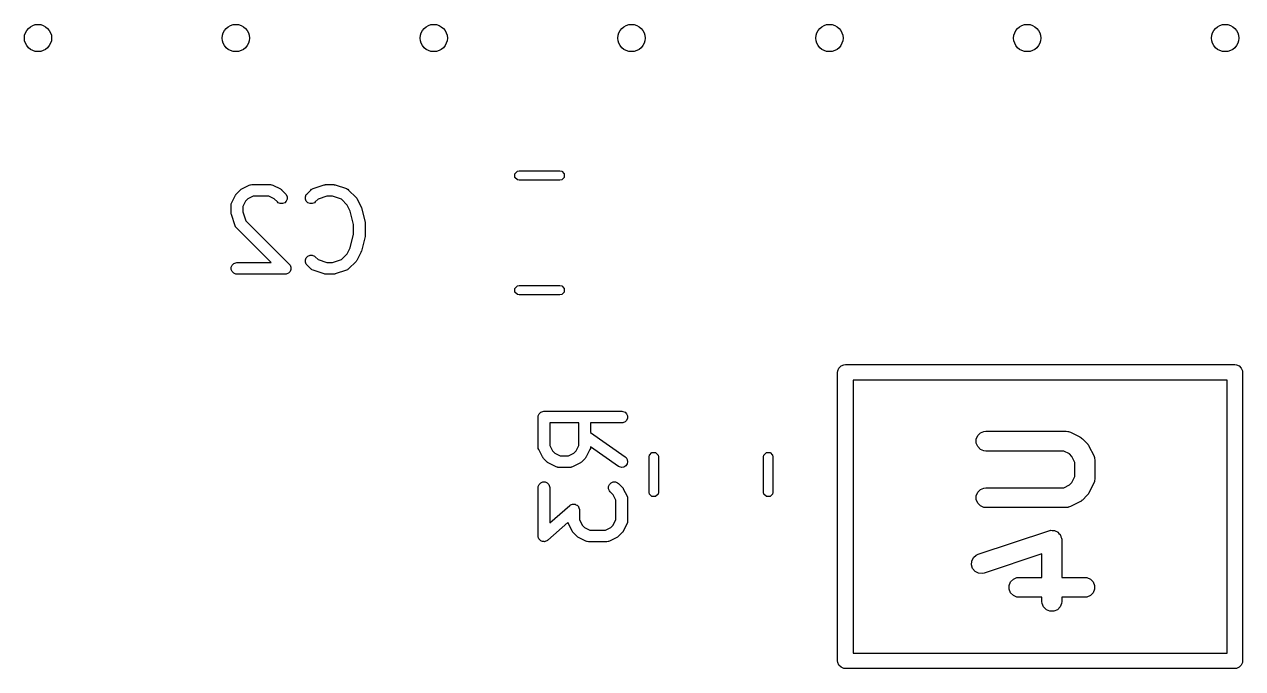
# Model space of a CAD drawing. Extents: x -0.08 to 2.06, y -0.11 to 2.56.
# Drawn here: x 0.043 to 0.658, y 1.701 to 2.027 of the extents above; entities that cross this region are included whole.
import ezdxf

# ---------------------------------------------------------------- set-up
doc = ezdxf.new("R2010")
doc.units = 0
doc.header["$MEASUREMENT"] = 0
doc.layers.add('BLACK', color=7, linetype='CONTINUOUS')

msp = doc.modelspace()

# ---------------------------------------------------------------- linework, layer by layer
at = {"layer": 'BLACK', "linetype": 'CONTINUOUS'}
for p, q in [((0.29068, 1.9511), (0.29196, 1.95238)), ((0.29196, 1.95238), (0.29286, 1.95256)), ((0.29286, 1.95256), (0.31344, 1.95256)), ((0.31344, 1.95256), (0.31434, 1.95238)), ((0.31434, 1.95238), (0.31562, 1.9511)), ((0.29068, 1.94929), (0.29068, 1.9511)), ((0.29196, 1.94801), (0.29068, 1.94929)), ((0.29286, 1.94783), (0.29196, 1.94801)), ((0.31344, 1.94783), (0.29286, 1.94783)), ((0.31434, 1.94801), (0.31344, 1.94783)), ((0.31562, 1.94929), (0.31434, 1.94801)), ((0.31562, 1.9511), (0.31562, 1.94929)), ((0.14753, 1.93655), (0.1494, 1.94029)), ((0.1494, 1.94029), (0.14956, 1.94054)), ((0.14956, 1.94054), (0.14959, 1.94061)), ((0.14959, 1.94061), (0.14965, 1.9407)), ((0.14965, 1.9407), (0.14971, 1.94078)), ((0.14971, 1.94078), (0.14977, 1.94084)), ((0.14977, 1.94084), (0.14996, 1.94106)), ((0.14996, 1.94106), (0.15183, 1.94294)), ((0.15183, 1.94294), (0.15206, 1.94312)), ((0.15206, 1.94312), (0.15211, 1.94318)), ((0.15211, 1.94318), (0.1522, 1.94324)), ((0.1522, 1.94324), (0.15228, 1.9433)), ((0.15228, 1.9433), (0.15235, 1.94333)), ((0.15235, 1.94333), (0.1526, 1.94349)), ((0.1526, 1.94349), (0.15635, 1.94536)), ((0.15836, 1.93977), (0.15567, 1.93842)), ((0.15635, 1.94536), (0.15689, 1.94557)), ((0.15689, 1.94557), (0.15699, 1.94558)), ((0.15699, 1.94558), (0.15709, 1.94562)), ((0.15709, 1.94562), (0.15767, 1.94568)), ((0.15767, 1.94568), (0.16704, 1.94568)), ((0.16634, 1.93977), (0.15836, 1.93977)), ((0.16904, 1.93842), (0.16634, 1.93977)), ((0.16704, 1.94568), (0.16762, 1.94562)), ((0.16762, 1.94562), (0.16772, 1.94558)), ((0.16772, 1.94558), (0.16782, 1.94557)), ((0.16782, 1.94557), (0.16836, 1.94536)), ((0.16836, 1.94536), (0.17211, 1.94349)), ((0.17211, 1.94349), (0.17236, 1.94333)), ((0.17236, 1.94333), (0.17243, 1.9433)), ((0.17243, 1.9433), (0.17251, 1.94324)), ((0.17251, 1.94324), (0.1726, 1.94318)), ((0.1726, 1.94318), (0.17265, 1.94312)), ((0.17265, 1.94312), (0.17288, 1.94294)), ((0.17288, 1.94294), (0.17475, 1.94106)), ((0.17475, 1.94106), (0.17512, 1.94061)), ((0.17512, 1.94061), (0.17556, 1.93955)), ((0.18477, 1.93955), (0.18521, 1.94061)), ((0.18521, 1.94061), (0.18558, 1.94106)), ((0.18558, 1.94106), (0.18745, 1.94294)), ((0.18745, 1.94294), (0.1879, 1.9433)), ((0.1879, 1.9433), (0.188, 1.94334)), ((0.188, 1.94334), (0.18808, 1.94341)), ((0.18808, 1.94341), (0.18861, 1.94365)), ((0.18861, 1.94365), (0.19423, 1.94552)), ((0.19564, 1.93977), (0.19113, 1.93827)), ((0.19423, 1.94552), (0.19451, 1.94559)), ((0.19451, 1.94559), (0.19459, 1.94562)), ((0.19459, 1.94562), (0.19469, 1.94563)), ((0.19469, 1.94563), (0.19479, 1.94565)), ((0.19479, 1.94565), (0.19487, 1.94565)), ((0.19487, 1.94565), (0.19516, 1.94568)), ((0.19516, 1.94568), (0.19891, 1.94568)), ((0.19843, 1.93977), (0.19564, 1.93977)), ((0.20294, 1.93827), (0.19843, 1.93977)), ((0.19891, 1.94568), (0.1992, 1.94565)), ((0.1992, 1.94565), (0.19928, 1.94565)), ((0.19928, 1.94565), (0.19938, 1.94563)), ((0.19938, 1.94563), (0.19949, 1.94562)), ((0.19949, 1.94562), (0.19956, 1.94559)), ((0.19956, 1.94559), (0.19985, 1.94552)), ((0.19985, 1.94552), (0.20547, 1.94365)), ((0.20547, 1.94365), (0.206, 1.94341)), ((0.206, 1.94341), (0.20608, 1.94334)), ((0.20608, 1.94334), (0.20618, 1.9433)), ((0.20618, 1.9433), (0.20662, 1.94294)), ((0.20662, 1.94294), (0.21037, 1.93919)), ((0.14722, 1.93522), (0.14727, 1.9358)), ((0.14722, 1.93148), (0.14722, 1.93522)), ((0.14727, 1.9358), (0.14731, 1.9359)), ((0.14731, 1.9359), (0.14732, 1.936)), ((0.14732, 1.936), (0.14753, 1.93655)), ((0.15447, 1.93723), (0.15312, 1.93453)), ((0.15312, 1.93453), (0.15312, 1.93195)), ((0.15567, 1.93842), (0.15447, 1.93723)), ((0.17058, 1.93689), (0.16904, 1.93842)), ((0.17103, 1.93652), (0.17058, 1.93689)), ((0.17209, 1.93608), (0.17103, 1.93652)), ((0.17324, 1.93608), (0.17209, 1.93608)), ((0.17431, 1.93652), (0.17324, 1.93608)), ((0.17512, 1.93733), (0.17431, 1.93652)), ((0.17556, 1.9384), (0.17512, 1.93733)), ((0.17556, 1.93955), (0.17556, 1.9384)), ((0.18477, 1.9384), (0.18477, 1.93955)), ((0.18521, 1.93733), (0.18477, 1.9384)), ((0.18602, 1.93652), (0.18521, 1.93733)), ((0.18709, 1.93608), (0.18602, 1.93652)), ((0.18824, 1.93608), (0.18709, 1.93608)), ((0.1893, 1.93652), (0.18824, 1.93608)), ((0.18975, 1.93689), (0.1893, 1.93652)), ((0.19113, 1.93827), (0.18975, 1.93689)), ((0.20586, 1.93535), (0.20294, 1.93827)), ((0.20738, 1.93232), (0.20586, 1.93535)), ((0.21037, 1.93919), (0.21056, 1.93896)), ((0.21056, 1.93896), (0.21062, 1.93891)), ((0.21062, 1.93891), (0.21067, 1.93882)), ((0.21067, 1.93882), (0.21074, 1.93874)), ((0.21074, 1.93874), (0.21077, 1.93867)), ((0.21077, 1.93867), (0.21093, 1.93842)), ((0.21093, 1.93842), (0.2128, 1.93467)), ((0.2128, 1.93467), (0.21282, 1.93463)), ((0.21282, 1.93463), (0.21283, 1.93461)), ((0.21283, 1.93461), (0.21292, 1.93437)), ((0.21292, 1.93437), (0.21301, 1.93413)), ((0.21301, 1.93413), (0.21301, 1.93411)), ((0.21301, 1.93411), (0.21303, 1.93407)), ((0.21303, 1.93407), (0.2149, 1.92657)), ((0.14724, 1.93118), (0.14722, 1.93148)), ((0.14724, 1.93111), (0.14724, 1.93118)), ((0.14726, 1.931), (0.14724, 1.93111)), ((0.14727, 1.9309), (0.14726, 1.931)), ((0.1473, 1.93083), (0.14727, 1.9309)), ((0.14737, 1.93054), (0.1473, 1.93083)), ((0.14924, 1.92492), (0.14737, 1.93054)), ((0.15312, 1.93195), (0.15462, 1.92745)), ((0.15462, 1.92745), (0.17663, 1.90544)), ((0.20908, 1.92549), (0.20738, 1.93232)), ((0.14948, 1.92439), (0.14924, 1.92492)), ((0.14955, 1.92431), (0.14948, 1.92439)), ((0.14959, 1.92421), (0.14955, 1.92431)), ((0.14996, 1.92376), (0.14959, 1.92421)), ((0.16741, 1.90631), (0.14996, 1.92376)), ((0.20908, 1.92059), (0.20908, 1.92549)), ((0.2149, 1.92657), (0.21492, 1.92647)), ((0.21492, 1.92647), (0.21493, 1.92643)), ((0.21493, 1.92643), (0.21495, 1.92621)), ((0.21495, 1.92621), (0.21499, 1.92599)), ((0.21499, 1.92599), (0.21498, 1.92595)), ((0.21498, 1.92595), (0.21499, 1.92585)), ((0.21499, 1.92585), (0.21499, 1.92023)), ((0.20738, 1.91376), (0.20908, 1.92059)), ((0.2149, 1.91951), (0.21303, 1.91201)), ((0.21492, 1.91961), (0.2149, 1.91951)), ((0.21493, 1.91965), (0.21492, 1.91961)), ((0.21495, 1.91987), (0.21493, 1.91965)), ((0.21499, 1.92008), (0.21495, 1.91987)), ((0.21499, 1.92023), (0.21498, 1.92013)), ((0.21498, 1.92013), (0.21499, 1.92008)), ((0.18521, 1.90874), (0.18602, 1.90956)), ((0.18602, 1.90956), (0.18709, 1.91)), ((0.18709, 1.91), (0.18824, 1.91)), ((0.18824, 1.91), (0.1893, 1.90956)), ((0.1893, 1.90956), (0.18975, 1.90919)), ((0.18975, 1.90919), (0.19113, 1.90781)), ((0.20294, 1.90781), (0.20586, 1.91073)), ((0.20586, 1.91073), (0.20738, 1.91376)), ((0.2128, 1.91141), (0.21093, 1.90766)), ((0.21282, 1.91145), (0.2128, 1.91141)), ((0.21283, 1.91147), (0.21282, 1.91145)), ((0.21292, 1.91171), (0.21283, 1.91147)), ((0.21301, 1.91195), (0.21292, 1.91171)), ((0.21303, 1.91201), (0.21301, 1.91197)), ((0.21301, 1.91197), (0.21301, 1.91195)), ((0.14727, 1.90393), (0.14771, 1.90499)), ((0.14727, 1.90278), (0.14727, 1.90393)), ((0.14771, 1.90171), (0.14727, 1.90278)), ((0.14771, 1.90499), (0.14853, 1.90581)), ((0.14853, 1.90581), (0.14959, 1.90625)), ((0.14959, 1.90625), (0.15017, 1.90631)), ((0.15017, 1.90631), (0.16741, 1.90631)), ((0.17663, 1.90544), (0.177, 1.90499)), ((0.177, 1.90499), (0.17744, 1.90393)), ((0.17744, 1.90278), (0.177, 1.90171)), ((0.17744, 1.90393), (0.17744, 1.90278)), ((0.18477, 1.90768), (0.18521, 1.90874)), ((0.18477, 1.90653), (0.18477, 1.90768)), ((0.18521, 1.90546), (0.18477, 1.90653)), ((0.18558, 1.90502), (0.18521, 1.90546)), ((0.18745, 1.90314), (0.18558, 1.90502)), ((0.1879, 1.90277), (0.18745, 1.90314)), ((0.188, 1.90273), (0.1879, 1.90277)), ((0.18808, 1.90266), (0.188, 1.90273)), ((0.18861, 1.90243), (0.18808, 1.90266)), ((0.19113, 1.90781), (0.19564, 1.90631)), ((0.19564, 1.90631), (0.19843, 1.90631)), ((0.19843, 1.90631), (0.20294, 1.90781)), ((0.206, 1.90266), (0.20547, 1.90243)), ((0.20608, 1.90273), (0.206, 1.90266)), ((0.20618, 1.90277), (0.20608, 1.90273)), ((0.20662, 1.90314), (0.20618, 1.90277)), ((0.21037, 1.90689), (0.20662, 1.90314)), ((0.21056, 1.90712), (0.21037, 1.90689)), ((0.21062, 1.90717), (0.21056, 1.90712)), ((0.21067, 1.90726), (0.21062, 1.90717)), ((0.21074, 1.90734), (0.21067, 1.90726)), ((0.21077, 1.90741), (0.21074, 1.90734)), ((0.21093, 1.90766), (0.21077, 1.90741)), ((0.14853, 1.9009), (0.14771, 1.90171)), ((0.14959, 1.90046), (0.14853, 1.9009)), ((0.15017, 1.9004), (0.14959, 1.90046)), ((0.17454, 1.9004), (0.15017, 1.9004)), ((0.17512, 1.90046), (0.17454, 1.9004)), ((0.17543, 1.90059), (0.17512, 1.90046)), ((0.17618, 1.9009), (0.17543, 1.90059)), ((0.177, 1.90171), (0.17618, 1.9009)), ((0.19423, 1.90055), (0.18861, 1.90243)), ((0.19451, 1.90049), (0.19423, 1.90055)), ((0.19459, 1.90046), (0.19451, 1.90049)), ((0.19469, 1.90045), (0.19459, 1.90046)), ((0.19479, 1.90042), (0.19469, 1.90045)), ((0.19487, 1.90043), (0.19479, 1.90042)), ((0.19516, 1.9004), (0.19487, 1.90043)), ((0.19891, 1.9004), (0.19516, 1.9004)), ((0.1992, 1.90043), (0.19891, 1.9004)), ((0.19928, 1.90042), (0.1992, 1.90043)), ((0.19938, 1.90045), (0.19928, 1.90042)), ((0.19949, 1.90046), (0.19938, 1.90045)), ((0.19956, 1.90049), (0.19949, 1.90046)), ((0.19985, 1.90055), (0.19956, 1.90049)), ((0.20547, 1.90243), (0.19985, 1.90055)), ((0.29068, 1.89323), (0.29196, 1.89451)), ((0.29068, 1.89142), (0.29068, 1.89323)), ((0.29196, 1.89014), (0.29068, 1.89142)), ((0.29196, 1.89451), (0.29286, 1.89469)), ((0.29286, 1.89469), (0.31344, 1.89469)), ((0.31344, 1.89469), (0.31434, 1.89451)), ((0.31434, 1.89451), (0.31562, 1.89323)), ((0.31562, 1.89142), (0.31434, 1.89014)), ((0.31562, 1.89323), (0.31562, 1.89142)), ((0.29286, 1.88996), (0.29196, 1.89014)), ((0.31344, 1.88996), (0.29286, 1.88996)), ((0.31434, 1.89014), (0.31344, 1.88996)), ((0.4544, 1.85305), (0.45549, 1.85414)), ((0.45549, 1.85414), (0.45691, 1.85473)), ((0.45691, 1.85473), (0.45768, 1.8548)), ((0.45768, 1.8548), (0.65453, 1.8548)), ((0.65453, 1.8548), (0.6553, 1.85473)), ((0.6553, 1.85473), (0.65671, 1.85414)), ((0.65671, 1.85414), (0.6578, 1.85305)), ((0.45374, 1.85087), (0.45382, 1.85163)), ((0.45374, 1.7052), (0.45374, 1.85087)), ((0.45382, 1.85163), (0.4544, 1.85305)), ((0.6578, 1.85305), (0.65839, 1.85163)), ((0.65839, 1.85163), (0.65846, 1.85087)), ((0.65846, 1.85087), (0.65846, 1.7052)), ((0.46161, 1.84693), (0.46161, 1.70913)), ((0.65059, 1.84693), (0.46161, 1.84693)), ((0.65059, 1.70913), (0.65059, 1.84693)), ((0.30236, 1.82827), (0.30241, 1.82885)), ((0.30241, 1.82885), (0.30285, 1.82991)), ((0.30285, 1.82991), (0.30367, 1.83073)), ((0.30367, 1.83073), (0.30473, 1.83117)), ((0.30473, 1.83117), (0.30531, 1.83122)), ((0.30531, 1.83122), (0.34468, 1.83122)), ((0.34468, 1.83122), (0.34525, 1.83117)), ((0.34525, 1.83117), (0.34632, 1.83073)), ((0.34632, 1.83073), (0.34713, 1.82991)), ((0.34713, 1.82991), (0.34757, 1.82885)), ((0.34757, 1.82885), (0.34757, 1.8277)), ((0.30236, 1.81327), (0.30236, 1.82827)), ((0.32298, 1.82532), (0.30826, 1.82532)), ((0.30826, 1.82532), (0.30826, 1.81397)), ((0.32298, 1.81397), (0.32298, 1.82532)), ((0.34468, 1.82532), (0.32888, 1.82532)), ((0.32888, 1.82532), (0.32888, 1.82044)), ((0.34525, 1.82538), (0.34468, 1.82532)), ((0.34632, 1.82582), (0.34525, 1.82538)), ((0.34713, 1.82663), (0.34632, 1.82582)), ((0.34757, 1.8277), (0.34713, 1.82663)), ((0.32888, 1.82044), (0.34637, 1.80819)), ((0.52381, 1.8171), (0.52456, 1.8189)), ((0.52381, 1.81515), (0.52381, 1.8171)), ((0.52456, 1.8189), (0.52594, 1.82028)), ((0.52594, 1.82028), (0.52774, 1.82103)), ((0.52774, 1.82103), (0.52871, 1.82113)), ((0.52871, 1.82113), (0.56919, 1.82113)), ((0.56919, 1.82113), (0.57016, 1.82103)), ((0.57016, 1.82103), (0.57033, 1.82096)), ((0.57033, 1.82096), (0.57051, 1.82095)), ((0.57051, 1.82095), (0.57143, 1.8206)), ((0.57143, 1.8206), (0.57619, 1.81822)), ((0.57619, 1.81822), (0.57661, 1.81795)), ((0.57661, 1.81795), (0.57673, 1.8179)), ((0.57673, 1.8179), (0.57687, 1.81779)), ((0.57687, 1.81779), (0.57702, 1.8177)), ((0.57702, 1.8177), (0.5771, 1.8176)), ((0.5771, 1.8176), (0.57749, 1.81728)), ((0.57749, 1.81728), (0.57987, 1.8149)), ((0.30241, 1.8127), (0.30236, 1.81327)), ((0.30245, 1.8126), (0.30241, 1.8127)), ((0.30246, 1.81249), (0.30245, 1.8126)), ((0.30267, 1.81195), (0.30246, 1.81249)), ((0.30454, 1.8082), (0.30267, 1.81195)), ((0.30826, 1.81397), (0.30961, 1.81127)), ((0.30961, 1.81127), (0.31081, 1.81008)), ((0.32043, 1.81008), (0.32163, 1.81127)), ((0.32163, 1.81127), (0.32298, 1.81397)), ((0.32857, 1.81195), (0.3267, 1.8082)), ((0.32878, 1.81249), (0.32857, 1.81195)), ((0.32879, 1.8126), (0.32878, 1.81249)), ((0.32883, 1.8127), (0.32879, 1.8126)), ((0.32888, 1.81323), (0.32883, 1.8127)), ((0.34298, 1.80336), (0.32888, 1.81323)), ((0.35864, 1.80906), (0.35992, 1.81033)), ((0.35992, 1.81033), (0.36173, 1.81033)), ((0.36173, 1.81033), (0.36301, 1.80906)), ((0.41652, 1.80906), (0.4178, 1.81033)), ((0.4178, 1.81033), (0.4196, 1.81033)), ((0.4196, 1.81033), (0.42088, 1.80906)), ((0.52456, 1.81335), (0.52381, 1.81515)), ((0.52594, 1.81197), (0.52456, 1.81335)), ((0.52774, 1.81122), (0.52594, 1.81197)), ((0.52871, 1.81113), (0.52774, 1.81122)), ((0.56801, 1.81113), (0.52871, 1.81113)), ((0.57099, 1.80964), (0.56801, 1.81113)), ((0.57987, 1.8149), (0.58018, 1.81452)), ((0.58018, 1.81452), (0.58028, 1.81443)), ((0.58028, 1.81443), (0.58038, 1.81428)), ((0.58038, 1.81428), (0.58049, 1.81414)), ((0.58049, 1.81414), (0.58054, 1.81402)), ((0.58054, 1.81402), (0.5808, 1.8136)), ((0.5808, 1.8136), (0.58319, 1.80884)), ((0.3047, 1.80796), (0.30454, 1.8082)), ((0.30473, 1.80788), (0.3047, 1.80796)), ((0.30479, 1.8078), (0.30473, 1.80788)), ((0.30485, 1.80771), (0.30479, 1.8078)), ((0.30491, 1.80766), (0.30485, 1.80771)), ((0.30509, 1.80744), (0.30491, 1.80766)), ((0.30697, 1.80556), (0.30509, 1.80744)), ((0.3072, 1.80538), (0.30697, 1.80556)), ((0.30725, 1.80532), (0.3072, 1.80538)), ((0.30734, 1.80526), (0.30725, 1.80532)), ((0.30742, 1.80519), (0.30734, 1.80526)), ((0.30749, 1.80516), (0.30742, 1.80519)), ((0.30774, 1.80501), (0.30749, 1.80516)), ((0.31149, 1.80313), (0.30774, 1.80501)), ((0.31081, 1.81008), (0.3135, 1.80873)), ((0.3135, 1.80873), (0.31773, 1.80873)), ((0.31773, 1.80873), (0.32043, 1.81008)), ((0.3235, 1.80501), (0.31975, 1.80313)), ((0.32375, 1.80516), (0.3235, 1.80501)), ((0.32382, 1.80519), (0.32375, 1.80516)), ((0.3239, 1.80526), (0.32382, 1.80519)), ((0.32399, 1.80532), (0.3239, 1.80526)), ((0.32404, 1.80538), (0.32399, 1.80532)), ((0.32427, 1.80556), (0.32404, 1.80538)), ((0.32614, 1.80744), (0.32427, 1.80556)), ((0.32633, 1.80766), (0.32614, 1.80744)), ((0.32639, 1.80771), (0.32633, 1.80766)), ((0.32644, 1.8078), (0.32639, 1.80771)), ((0.32651, 1.80788), (0.32644, 1.8078)), ((0.32654, 1.80796), (0.32651, 1.80788)), ((0.3267, 1.8082), (0.32654, 1.80796)), ((0.34637, 1.80819), (0.34681, 1.80782)), ((0.34738, 1.80459), (0.34672, 1.80364)), ((0.34681, 1.80782), (0.34743, 1.80684)), ((0.34763, 1.80571), (0.34738, 1.80459)), ((0.34743, 1.80684), (0.34763, 1.80571)), ((0.35846, 1.80815), (0.35864, 1.80906)), ((0.35846, 1.79027), (0.35846, 1.80815)), ((0.36301, 1.80906), (0.36319, 1.80815)), ((0.36319, 1.80815), (0.36319, 1.79027)), ((0.41634, 1.80815), (0.41652, 1.80906)), ((0.41634, 1.79027), (0.41634, 1.80815)), ((0.42088, 1.80906), (0.42106, 1.80815)), ((0.42106, 1.80815), (0.42106, 1.79027)), ((0.57222, 1.8084), (0.57099, 1.80964)), ((0.57371, 1.80542), (0.57222, 1.8084)), ((0.57371, 1.79826), (0.57371, 1.80542)), ((0.58319, 1.80884), (0.58354, 1.80792)), ((0.58354, 1.80792), (0.58355, 1.80774)), ((0.58355, 1.80774), (0.58362, 1.80758)), ((0.58362, 1.80758), (0.58371, 1.8066)), ((0.58371, 1.8066), (0.58371, 1.79708)), ((0.31203, 1.80293), (0.31149, 1.80313)), ((0.31213, 1.80292), (0.31203, 1.80293)), ((0.31223, 1.80288), (0.31213, 1.80292)), ((0.31281, 1.80282), (0.31223, 1.80288)), ((0.31843, 1.80282), (0.31281, 1.80282)), ((0.31901, 1.80288), (0.31843, 1.80282)), ((0.31911, 1.80292), (0.31901, 1.80288)), ((0.31921, 1.80293), (0.31911, 1.80292)), ((0.31975, 1.80313), (0.31921, 1.80293)), ((0.34349, 1.80307), (0.34298, 1.80336)), ((0.34461, 1.80282), (0.34349, 1.80307)), ((0.34575, 1.80302), (0.34461, 1.80282)), ((0.34672, 1.80364), (0.34575, 1.80302)), ((0.57222, 1.79528), (0.57371, 1.79826)), ((0.30236, 1.79265), (0.30241, 1.79323)), ((0.30236, 1.76828), (0.30236, 1.79265)), ((0.30241, 1.79323), (0.30285, 1.79429)), ((0.30285, 1.79429), (0.30367, 1.79511)), ((0.30367, 1.79511), (0.30473, 1.79555)), ((0.30473, 1.79555), (0.30588, 1.79555)), ((0.30588, 1.79555), (0.30695, 1.79511)), ((0.30695, 1.79511), (0.30776, 1.79429)), ((0.30776, 1.79429), (0.3082, 1.79323)), ((0.3082, 1.79323), (0.30826, 1.79265)), ((0.30826, 1.79265), (0.30826, 1.77479)), ((0.33803, 1.79323), (0.33847, 1.79429)), ((0.33803, 1.79207), (0.33803, 1.79323)), ((0.33847, 1.79101), (0.33803, 1.79207)), ((0.33847, 1.79429), (0.33929, 1.79511)), ((0.33929, 1.79511), (0.34035, 1.79555)), ((0.34035, 1.79555), (0.3415, 1.79555)), ((0.3415, 1.79555), (0.34257, 1.79511)), ((0.34257, 1.79511), (0.34302, 1.79474)), ((0.34302, 1.79474), (0.34489, 1.79286)), ((0.34489, 1.79286), (0.34508, 1.79264)), ((0.34508, 1.79264), (0.34514, 1.79259)), ((0.34514, 1.79259), (0.34519, 1.7925)), ((0.34519, 1.7925), (0.34526, 1.79242)), ((0.34526, 1.79242), (0.34529, 1.79234)), ((0.34529, 1.79234), (0.34544, 1.7921)), ((0.34544, 1.7921), (0.34732, 1.78835)), ((0.52594, 1.79171), (0.52774, 1.79246)), ((0.52774, 1.79246), (0.52871, 1.79256)), ((0.52871, 1.79256), (0.56801, 1.79256)), ((0.56801, 1.79256), (0.57099, 1.79405)), ((0.57099, 1.79405), (0.57222, 1.79528)), ((0.58319, 1.79484), (0.5808, 1.79008)), ((0.58354, 1.79576), (0.58319, 1.79484)), ((0.58355, 1.79594), (0.58354, 1.79576)), ((0.58362, 1.7961), (0.58355, 1.79594)), ((0.58371, 1.79708), (0.58362, 1.7961)), ((0.33884, 1.79056), (0.33847, 1.79101)), ((0.34038, 1.78903), (0.33884, 1.79056)), ((0.34173, 1.78633), (0.34038, 1.78903)), ((0.34173, 1.77648), (0.34173, 1.78633)), ((0.34732, 1.78835), (0.34753, 1.78781)), ((0.34753, 1.78781), (0.34753, 1.7877)), ((0.34753, 1.7877), (0.34757, 1.7876)), ((0.34757, 1.7876), (0.34763, 1.78703)), ((0.34763, 1.78703), (0.34763, 1.77578)), ((0.35864, 1.78937), (0.35846, 1.79027)), ((0.35992, 1.78809), (0.35864, 1.78937)), ((0.36173, 1.78809), (0.35992, 1.78809)), ((0.36301, 1.78937), (0.36173, 1.78809)), ((0.36319, 1.79027), (0.36301, 1.78937)), ((0.41652, 1.78937), (0.41634, 1.79027)), ((0.4178, 1.78809), (0.41652, 1.78937)), ((0.4196, 1.78809), (0.4178, 1.78809)), ((0.42088, 1.78937), (0.4196, 1.78809)), ((0.42106, 1.79027), (0.42088, 1.78937)), ((0.52381, 1.78853), (0.52456, 1.79033)), ((0.52381, 1.78658), (0.52381, 1.78853)), ((0.52456, 1.78478), (0.52381, 1.78658)), ((0.52456, 1.79033), (0.52594, 1.79171)), ((0.57661, 1.78573), (0.57619, 1.78546)), ((0.57673, 1.78578), (0.57661, 1.78573)), ((0.57687, 1.78589), (0.57673, 1.78578)), ((0.57702, 1.78599), (0.57687, 1.78589)), ((0.5771, 1.78609), (0.57702, 1.78599)), ((0.57749, 1.7864), (0.5771, 1.78609)), ((0.57987, 1.78878), (0.57749, 1.7864)), ((0.58018, 1.78917), (0.57987, 1.78878)), ((0.58028, 1.78925), (0.58018, 1.78917)), ((0.58038, 1.7894), (0.58028, 1.78925)), ((0.58049, 1.78954), (0.58038, 1.7894)), ((0.58054, 1.78966), (0.58049, 1.78954)), ((0.5808, 1.79008), (0.58054, 1.78966)), ((0.30826, 1.77479), (0.31836, 1.78362)), ((0.31836, 1.78362), (0.31861, 1.7838)), ((0.31861, 1.7838), (0.31867, 1.78386)), ((0.31867, 1.78386), (0.31872, 1.78388)), ((0.31872, 1.78388), (0.31883, 1.78396)), ((0.31883, 1.78396), (0.31929, 1.78411)), ((0.31929, 1.78411), (0.31973, 1.7843)), ((0.31973, 1.7843), (0.31983, 1.7843)), ((0.31983, 1.7843), (0.31992, 1.78433)), ((0.31992, 1.78433), (0.3204, 1.7843)), ((0.3204, 1.7843), (0.32088, 1.7843)), ((0.32088, 1.7843), (0.32097, 1.78426)), ((0.32097, 1.78426), (0.32107, 1.78425)), ((0.32107, 1.78425), (0.3215, 1.78404)), ((0.3215, 1.78404), (0.32195, 1.78386)), ((0.32195, 1.78386), (0.32202, 1.78379)), ((0.32202, 1.78379), (0.32211, 1.78374)), ((0.32211, 1.78374), (0.32242, 1.78338)), ((0.32242, 1.78338), (0.32276, 1.78304)), ((0.32276, 1.78304), (0.3228, 1.78295)), ((0.3228, 1.78295), (0.32286, 1.78288)), ((0.32286, 1.78288), (0.32302, 1.78242)), ((0.32302, 1.78242), (0.3232, 1.78198)), ((0.3232, 1.78198), (0.32322, 1.78184)), ((0.32322, 1.78184), (0.32323, 1.78178)), ((0.32323, 1.78178), (0.32323, 1.78171)), ((0.32323, 1.78171), (0.32326, 1.7814)), ((0.32326, 1.7814), (0.32326, 1.77648)), ((0.52594, 1.7834), (0.52456, 1.78478)), ((0.52774, 1.78265), (0.52594, 1.7834)), ((0.52871, 1.78256), (0.52774, 1.78265)), ((0.56919, 1.78256), (0.52871, 1.78256)), ((0.57016, 1.78265), (0.56919, 1.78256)), ((0.57033, 1.78272), (0.57016, 1.78265)), ((0.57051, 1.78273), (0.57033, 1.78272)), ((0.57143, 1.78308), (0.57051, 1.78273)), ((0.57619, 1.78546), (0.57143, 1.78308)), ((0.31746, 1.77499), (0.30725, 1.76606)), ((0.31766, 1.77446), (0.31746, 1.77499)), ((0.31954, 1.77071), (0.31766, 1.77446)), ((0.32326, 1.77648), (0.32461, 1.77378)), ((0.32461, 1.77378), (0.3258, 1.77258)), ((0.33918, 1.77258), (0.34038, 1.77378)), ((0.34038, 1.77378), (0.34173, 1.77648)), ((0.34732, 1.77446), (0.34544, 1.77071)), ((0.34753, 1.775), (0.34732, 1.77446)), ((0.34757, 1.7752), (0.34753, 1.7751)), ((0.34753, 1.7751), (0.34753, 1.775)), ((0.34763, 1.77578), (0.34757, 1.7752)), ((0.30239, 1.76797), (0.30236, 1.76828)), ((0.30238, 1.7679), (0.30239, 1.76797)), ((0.3024, 1.76784), (0.30238, 1.7679)), ((0.30241, 1.7677), (0.3024, 1.76784)), ((0.3026, 1.76726), (0.30241, 1.7677)), ((0.30275, 1.76681), (0.3026, 1.76726)), ((0.3197, 1.77046), (0.31954, 1.77071)), ((0.31973, 1.77039), (0.3197, 1.77046)), ((0.31979, 1.77031), (0.31973, 1.77039)), ((0.31985, 1.77022), (0.31979, 1.77031)), ((0.31991, 1.77017), (0.31985, 1.77022)), ((0.32009, 1.76994), (0.31991, 1.77017)), ((0.32197, 1.76807), (0.32009, 1.76994)), ((0.32219, 1.76788), (0.32197, 1.76807)), ((0.32225, 1.76782), (0.32219, 1.76788)), ((0.32233, 1.76777), (0.32225, 1.76782)), ((0.32242, 1.7677), (0.32233, 1.76777)), ((0.32249, 1.76767), (0.32242, 1.7677)), ((0.32273, 1.76751), (0.32249, 1.76767)), ((0.32648, 1.76564), (0.32273, 1.76751)), ((0.3258, 1.77258), (0.3285, 1.77123)), ((0.3285, 1.77123), (0.33648, 1.77123)), ((0.33648, 1.77123), (0.33918, 1.77258)), ((0.34225, 1.76751), (0.3385, 1.76564)), ((0.3425, 1.76767), (0.34225, 1.76751)), ((0.34257, 1.7677), (0.3425, 1.76767)), ((0.34265, 1.76777), (0.34257, 1.7677)), ((0.34274, 1.76782), (0.34265, 1.76777)), ((0.34279, 1.76788), (0.34274, 1.76782)), ((0.34302, 1.76807), (0.34279, 1.76788)), ((0.34489, 1.76994), (0.34302, 1.76807)), ((0.34508, 1.77017), (0.34489, 1.76994)), ((0.34514, 1.77022), (0.34508, 1.77017)), ((0.34519, 1.77031), (0.34514, 1.77022)), ((0.34526, 1.77039), (0.34519, 1.77031)), ((0.34529, 1.77046), (0.34526, 1.77039)), ((0.34544, 1.77071), (0.34529, 1.77046)), ((0.52475, 1.75897), (0.56047, 1.77087)), ((0.56047, 1.77087), (0.56095, 1.77098)), ((0.56095, 1.77098), (0.56107, 1.77103)), ((0.56107, 1.77103), (0.56117, 1.77103)), ((0.56117, 1.77103), (0.56142, 1.77109)), ((0.56142, 1.77109), (0.56222, 1.77103)), ((0.56222, 1.77103), (0.56302, 1.77103)), ((0.56302, 1.77103), (0.56319, 1.77096)), ((0.56319, 1.77096), (0.56337, 1.77095)), ((0.56337, 1.77095), (0.56408, 1.77059)), ((0.56408, 1.77059), (0.56482, 1.77028)), ((0.56482, 1.77028), (0.56495, 1.77016)), ((0.56495, 1.77016), (0.56511, 1.77008)), ((0.56511, 1.77008), (0.56564, 1.76947)), ((0.56564, 1.76947), (0.5662, 1.7689)), ((0.5662, 1.7689), (0.56627, 1.76874)), ((0.56627, 1.76874), (0.56639, 1.7686)), ((0.56639, 1.7686), (0.56664, 1.76784)), ((0.56664, 1.76784), (0.56695, 1.7671)), ((0.30281, 1.76673), (0.30275, 1.76681)), ((0.30285, 1.76664), (0.30281, 1.76673)), ((0.30319, 1.7663), (0.30285, 1.76664)), ((0.30351, 1.76594), (0.30319, 1.7663)), ((0.3036, 1.76589), (0.30351, 1.76594)), ((0.30367, 1.76582), (0.3036, 1.76589)), ((0.30411, 1.76564), (0.30367, 1.76582)), ((0.30454, 1.76543), (0.30411, 1.76564)), ((0.30464, 1.76542), (0.30454, 1.76543)), ((0.30473, 1.76538), (0.30464, 1.76542)), ((0.30521, 1.76538), (0.30473, 1.76538)), ((0.30569, 1.76535), (0.30521, 1.76538)), ((0.30578, 1.76538), (0.30569, 1.76535)), ((0.30588, 1.76538), (0.30578, 1.76538)), ((0.30633, 1.76557), (0.30588, 1.76538)), ((0.30678, 1.76572), (0.30633, 1.76557)), ((0.3069, 1.7658), (0.30678, 1.76572)), ((0.30695, 1.76582), (0.3069, 1.7658)), ((0.307, 1.76588), (0.30695, 1.76582)), ((0.30725, 1.76606), (0.307, 1.76588)), ((0.32703, 1.76543), (0.32648, 1.76564)), ((0.32713, 1.76542), (0.32703, 1.76543)), ((0.32723, 1.76538), (0.32713, 1.76542)), ((0.32781, 1.76533), (0.32723, 1.76538)), ((0.33718, 1.76533), (0.32781, 1.76533)), ((0.33775, 1.76538), (0.33718, 1.76533)), ((0.33785, 1.76542), (0.33775, 1.76538)), ((0.33796, 1.76543), (0.33785, 1.76542)), ((0.3385, 1.76564), (0.33796, 1.76543)), ((0.56695, 1.7671), (0.56698, 1.76685)), ((0.56698, 1.76685), (0.56701, 1.76675)), ((0.56701, 1.76675), (0.567, 1.76662)), ((0.567, 1.76662), (0.56705, 1.76613)), ((0.56705, 1.76613), (0.56705, 1.74732)), ((0.52137, 1.7536), (0.52151, 1.75554)), ((0.52151, 1.75554), (0.52238, 1.75729)), ((0.52238, 1.75729), (0.52386, 1.75857)), ((0.52386, 1.75857), (0.52475, 1.75897)), ((0.55705, 1.75919), (0.52791, 1.74948)), ((0.55705, 1.74732), (0.55705, 1.75919)), ((0.52199, 1.75175), (0.52137, 1.7536)), ((0.52327, 1.75027), (0.52199, 1.75175)), ((0.52501, 1.7494), (0.52327, 1.75027)), ((0.52696, 1.74926), (0.52501, 1.7494)), ((0.52791, 1.74948), (0.52696, 1.74926)), ((0.54048, 1.74329), (0.54122, 1.7451)), ((0.54048, 1.74134), (0.54048, 1.74329)), ((0.54122, 1.7451), (0.5426, 1.74647)), ((0.5426, 1.74647), (0.5444, 1.74722)), ((0.5444, 1.74722), (0.54538, 1.74732)), ((0.54538, 1.74732), (0.55705, 1.74732)), ((0.56705, 1.74732), (0.57871, 1.74732)), ((0.57871, 1.74732), (0.57969, 1.74722)), ((0.57969, 1.74722), (0.58149, 1.74647)), ((0.58149, 1.74647), (0.58287, 1.7451)), ((0.58287, 1.7451), (0.58362, 1.74329)), ((0.58362, 1.74329), (0.58362, 1.74134)), ((0.54122, 1.73954), (0.54048, 1.74134)), ((0.5426, 1.73816), (0.54122, 1.73954)), ((0.5444, 1.73741), (0.5426, 1.73816)), ((0.54538, 1.73732), (0.5444, 1.73741)), ((0.55705, 1.73732), (0.54538, 1.73732)), ((0.55705, 1.73517), (0.55705, 1.73732)), ((0.57871, 1.73732), (0.56705, 1.73732)), ((0.56705, 1.73732), (0.56705, 1.73517)), ((0.57969, 1.73741), (0.57871, 1.73732)), ((0.58149, 1.73816), (0.57969, 1.73741)), ((0.58287, 1.73954), (0.58149, 1.73816)), ((0.58362, 1.74134), (0.58287, 1.73954)), ((0.55714, 1.7342), (0.55705, 1.73517)), ((0.55789, 1.7324), (0.55714, 1.7342)), ((0.55927, 1.73102), (0.55789, 1.7324)), ((0.56107, 1.73027), (0.55927, 1.73102)), ((0.56302, 1.73027), (0.56107, 1.73027)), ((0.56482, 1.73102), (0.56302, 1.73027)), ((0.5662, 1.7324), (0.56482, 1.73102)), ((0.56695, 1.7342), (0.5662, 1.7324)), ((0.56705, 1.73517), (0.56695, 1.7342)), ((0.46161, 1.70913), (0.65059, 1.70913)), ((0.45382, 1.70443), (0.45374, 1.7052)), ((0.4544, 1.70301), (0.45382, 1.70443)), ((0.45549, 1.70192), (0.4544, 1.70301)), ((0.45691, 1.70134), (0.45549, 1.70192)), ((0.45768, 1.70126), (0.45691, 1.70134)), ((0.65453, 1.70126), (0.45768, 1.70126)), ((0.6553, 1.70134), (0.65453, 1.70126)), ((0.65671, 1.70192), (0.6553, 1.70134)), ((0.6578, 1.70301), (0.65671, 1.70192)), ((0.65839, 1.70443), (0.6578, 1.70301)), ((0.65846, 1.7052), (0.65839, 1.70443))]:
    msp.add_line(p, q, dxfattribs=at)
at = {"layer": 'BLACK'}
for centre in [(0.04961, 2.01969), (0.14961, 2.01969), (0.24961, 2.01969), (0.34961, 2.01969), (0.44961, 2.01969), (0.54961, 2.01969), (0.64961, 2.01969)]:
    msp.add_circle(centre, 0.00689, dxfattribs=at)

doc.saveas('drawing.dxf')
